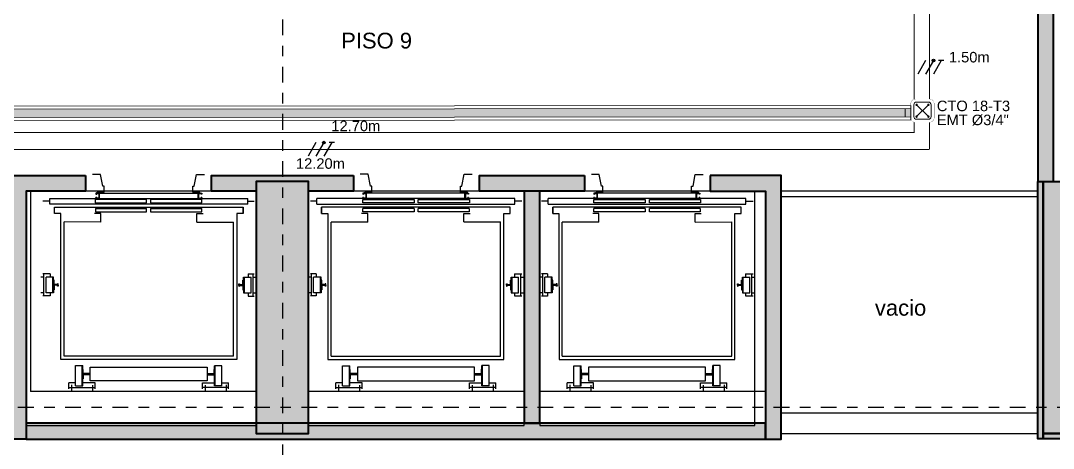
# Model space of a CAD drawing. Header units: millimetres. Extents: x -1568 to 501, y 36 to 962.
# Drawn here: x 256.48 to 266.32, y 50.82 to 54.89 of the extents above; entities that cross this region are included whole.
import ezdxf
from ezdxf.lldxf.tags import DXFTag

# ---------------------------------------------------------------- set-up
doc = ezdxf.new("R2010")
doc.units = ezdxf.units.MM
doc.linetypes.add('CENTER', pattern=[0.7, 0.3, -0.2, 0, -0.2])
doc.linetypes.add('LÍNEAS_OCULTASX2', pattern=[0.75, 0.5, -0.25])
for name, color, linetype in [('-ALAMBRADO', 7, 'Continuous'), ('AMOBLAMIENTO', 252, 'Continuous'), ('AREA LOCALES', 161, 'Continuous'), ('ASCENSOR', 251, 'Continuous'), ('CAJA DE PASO', 86, 'Continuous'), ('EJE-ESTRUCTURA', 254, 'CENTER'), ('GG_PISO 9', 8, 'Continuous'), ('MARCO', 4, 'Continuous'), ('TEXTOS MEDIDAS', 7, 'Continuous')]:
    doc.layers.add(name, color=color, linetype=linetype)
for name, color, linetype, lineweight in [('-CN-GYD-INTERRUPTORES DE PARED', 3, 'Continuous', 20), ('-CN-GYD-LUMINARIA CINTA LED', 4, 'Continuous', 18), ('-CN-GYD-TUBERÍA TOMACORRIENTE', 5, 'Continuous', 5), ('-CN-GYD-TUBERÍA TOMACORRIENTE PVC', 86, 'Continuous', 18), ('_TEXTO', 7, 'Continuous', 9), ('TEXTOS', 7, 'Continuous', 20)]:
    doc.layers.add(name, color=color, linetype=linetype, lineweight=lineweight)
doc.layers.add('A-HATCH CONCRETO', color=7, linetype='Continuous', true_color=0xb8b8b8)
doc.layers.add('HACHTCOLUMNA', color=7, linetype='Continuous', true_color=0x404040)
for name, color, linetype, lineweight, true_color in [('Estructura', 7, 'Continuous', 40, 0x383838), ('Muro', 7, 'Continuous', 40, 0x2b2b2b), ('Vidrio', 7, 'Continuous', 30, 0x999999)]:
    doc.layers.add(name, color=color, linetype=linetype, lineweight=lineweight, true_color=true_color)
doc.styles.get("Standard").update_dxf_attribs({"font": 'arial.ttf'})
tags = doc.linetypes.add('EMT_LINE', pattern='A,0.5,-0.2,["EMT",Standard,S=0.1,R=0,X=-0.1,Y=-0.05],-0.25', length=0.95).pattern_tags.tags
tags[6] = DXFTag(74, 10)

# ---------------------------------------------------------------- blocks, each defined once
blk = doc.blocks.new('2x')
at = {"layer": '-ALAMBRADO'}
h = blk.add_hatch(color=256, dxfattribs=at)
edge = h.paths.add_edge_path()
edge.add_arc((0.075, 0.13), 0.025, 0, 360)
for p, q in [((-0.075, 0.13), (-0.225, -0.13)), ((0.075, 0.13), (-0.075, -0.13)), ((0.225, 0.13), (0.075, -0.13))]:
    blk.add_line(p, q, dxfattribs=at)
blk.add_lwpolyline([(0.275, 0.13), (0.175, 0.13)], dxfattribs=at)
blk.add_circle((0.075, 0.13), 0.025, dxfattribs=at)
blk = doc.blocks.new('*U63')
at = {"layer": '-ALAMBRADO'}
blk.add_blockref('2x', (0, 0), dxfattribs=at)
blk = doc.blocks.new('Estructura cubierta')
at = {"layer": 'HACHTCOLUMNA'}
h = blk.add_hatch(color=256, dxfattribs=at)
h.paths.add_polyline_path([(1971.2504, -5904.9241), (1971.2504, -5903.4241), (1970.7504, -5903.4241), (1970.7504, -5904.9241)])
h.paths.add_polyline_path([(1977.3528, -5903.4238), (1978.8528, -5903.4238), (1978.8528, -5903.9238), (1977.3528, -5903.9238)])
h.paths.add_polyline_path([(1962.7504, -5904.9241), (1962.7504, -5903.4241), (1962.2504, -5903.4241), (1962.2504, -5904.9241)])
h.paths.add_polyline_path([(1978.248, -5911.9488), (1978.248, -5909.5488), (1978.748, -5909.5488), (1978.748, -5911.9488)])
h.paths.add_polyline_path([(1970.7504, -5909.5488), (1970.7504, -5911.9488), (1971.2504, -5911.9488), (1971.2504, -5909.5488)])
h.paths.add_polyline_path([(1962.2504, -5909.5488), (1962.2504, -5911.9488), (1962.7504, -5911.9488), (1962.7504, -5909.5488)])
h.paths.add_polyline_path([(1978.748, -5859.124), (1978.248, -5859.124), (1978.248, -5857.624), (1978.748, -5857.624)])
h.paths.add_polyline_path([(1971.2504, -5859.124), (1970.7504, -5859.124), (1970.7504, -5857.624), (1971.2504, -5857.624)])
at = {"layer": 'EJE-ESTRUCTURA', "ltscale": 0.5}
for p, q in [((1971.0004, -5855.3542), (1971.0004, -5914.9141)), ((1952.7308, -5911.6988), (1984.5332, -5911.6988))]:
    blk.add_line(p, q, dxfattribs=at)
at = {"layer": 'Estructura'}
for points in [[(1970.7504, -5909.5488), (1970.7504, -5911.9488), (1971.2504, -5911.9488), (1971.2504, -5909.5488)], [(1978.248, -5911.9488), (1978.248, -5909.5488), (1978.748, -5909.5488), (1978.748, -5911.9488)]]:
    blk.add_lwpolyline(points, close=True, dxfattribs=at)
blk = doc.blocks.new('MARCOE-102')
for p, q in [((0, 0), (0, -2.5)), ((0, 0), (1.75, 0)), ((1.75, 0), (1.75, -0.45)), ((0, -2.5), (1.75, -2.5)), ((0.175, -0.175), (1.575, -0.175)), ((0.175, -0.175), (0.175, -2.325)), ((0.175, -2.325), (1.575, -2.325)), ((1.375, -0.45), (1.375, -0.275)), ((1.375, -0.275), (1.575, -0.275)), ((1.75, -0.45), (1.375, -0.45)), ((1.375, -2.05), (1.375, -2.225)), ((1.75, -2.05), (1.375, -2.05)), ((1.375, -2.225), (1.575, -2.225)), ((1.575, -0.275), (1.575, -0.175)), ((1.575, -2.325), (1.575, -2.225)), ((1.75, -2.5), (1.75, -2.05))]:
    blk.add_line(p, q)
at = {"layer": 'MARCO'}
blk.add_lwpolyline([(0, 0), (0, -2.5), (1.75, -2.5), (1.75, -2.05), (1.375, -2.05), (1.375, -2.225), (1.575, -2.225), (1.575, -2.325), (0.175, -2.325), (0.175, -0.175), (1.575, -0.175), (1.575, -0.275), (1.375, -0.275), (1.375, -0.45), (1.75, -0.45), (1.75, 0), (0, 0)], dxfattribs=at)
blk = doc.blocks.new('ASCENSOR')
at = {"layer": 'ASCENSOR'}
for p, q in [((-1.6049, 0.8694), (-1.6049, 0.932)), ((-0.91, 0.8756), (-0.91, 0.932)), ((-0.7, 0.9211), (-0.91, 0.9211)), ((-0.88, 0.9221), (-0.88, 0.9495)), ((-0.73, 0.9018), (-0.88, 0.9018)), ((-0.88, 0.8302), (-0.88, 0.9018)), ((-0.73, 0.9221), (-0.73, 0.9495)), ((-0.73, 0.8362), (-0.73, 0.9018)), ((-0.7, 0.8756), (-0.7, 0.932)), ((-1.6299, -1.0146), (-1.6299, 0.8694)), ((-1.5749, 0.8694), (-1.6299, 0.8694)), ((-1.5749, 0.8694), (-1.5749, -1.0146)), ((-1.4849, 0.8258), (-1.5449, 0.8258)), ((-1.5449, 0.8258), (-1.4849, 0.8258)), ((-1.5449, -0.9711), (-1.5449, 0.8258)), ((-1.4849, 0.8258), (-1.4849, 0.7658)), ((-0.91, 0.8756), (-0.88, 0.8756)), ((-0.73, 0.8362), (-0.88, 0.8362)), ((-0.88, 0.8362), (-0.73, 0.8362)), ((-0.85, 0.8302), (-0.88, 0.8302)), ((-0.85, 0.8302), (-0.88, 0.8302)), ((-0.85, 0.8302), (-0.805, 0.8302)), ((-0.85, 0.8302), (-0.805, 0.8302)), ((-0.85, 0.8302), (-0.805, 0.8302)), ((-0.85, 0.8302), (-0.805, 0.8302)), ((-0.85, 0.8232), (-0.85, 0.8302)), ((-0.85, 0.8232), (-0.85, 0.8302)), ((-0.8085, 0.8232), (-0.85, 0.8232)), ((-0.8085, 0.8232), (-0.85, 0.8232)), ((-0.8155, 0.7848), (-0.8155, 0.7918)), ((-0.8155, 0.7918), (-0.8015, 0.7918)), ((-0.8085, 0.7848), (-0.8085, 0.8232)), ((-0.76, 0.8302), (-0.805, 0.8302)), ((-0.76, 0.8302), (-0.805, 0.8302)), ((-0.76, 0.8302), (-0.805, 0.8302)), ((-0.76, 0.8302), (-0.805, 0.8302)), ((-0.8015, 0.8232), (-0.76, 0.8232)), ((-0.8015, 0.8232), (-0.76, 0.8232)), ((-0.8015, 0.7848), (-0.8015, 0.8232)), ((-0.7945, 0.7918), (-0.8015, 0.7918)), ((-0.7945, 0.7848), (-0.7945, 0.7918)), ((-0.76, 0.8232), (-0.76, 0.8302)), ((-0.76, 0.8232), (-0.76, 0.8302)), ((-0.76, 0.8302), (-0.73, 0.8302)), ((-0.76, 0.8302), (-0.73, 0.8302)), ((-0.73, 0.8756), (-0.7, 0.8756)), ((-0.73, 0.8302), (-0.73, 0.8362)), ((-1.4849, 0.7658), (-0.0961, 0.7658)), ((-1.4049, 0.3848), (-1.4049, 0.7348)), ((-0.1261, 0.7348), (-1.4049, 0.7348)), ((-0.8085, 0.7848), (-0.8155, 0.7848)), ((-0.8015, 0.7848), (-0.8085, 0.7848)), ((-0.8015, 0.7848), (-0.7945, 0.7848)), ((-0.1261, 0.7348), (-0.1261, -0.88)), ((-0.0961, 0.7658), (-0.0961, -0.911)), ((-0.0361, 0.6249), (-0.0361, 0.5548)), ((0.1553, 0.6249), (-0.0361, 0.6249)), ((0.1838, 0.6883), (0.1279, 0.6883)), ((0.1279, 0.6249), (0.1279, 0.6883)), ((0.1467, 0.6636), (0.2096, 0.6636)), ((0.1553, 0.6249), (0.1553, 0.5548)), ((0.1731, 0.6886), (0.1731, 0.4383)), ((0.1553, 0.5608), (-0.0361, 0.5608)), ((0.1553, 0.5548), (-0.0361, 0.5548)), ((-0.0011, 0.5518), (-0.0011, 0.5548)), ((-0.0011, 0.5548), (0.0409, 0.5548)), ((0.0379, 0.5518), (-0.0011, 0.5518)), ((0.0379, 0.4908), (0.0379, 0.5518)), ((0.0409, 0.5548), (0.0409, 0.4908)), ((0.0889, 0.5548), (0.0409, 0.5548)), ((0.0469, 0.5548), (0.0469, 0.4908)), ((0.0499, 0.4908), (0.0499, 0.5518)), ((0.0499, 0.5518), (0.0889, 0.5518)), ((0.0889, 0.5518), (0.0889, 0.5548)), ((0.0889, 0.5518), (0.0889, 0.5548)), ((0.1279, 0.4383), (0.1279, 0.5548)), ((-1.6799, 0.4335), (-1.6709, 0.4335)), ((-1.6799, 0.4335), (-1.6709, 0.4335)), ((-1.6799, 0.3985), (-1.6799, 0.4335)), ((-1.6799, 0.3985), (-1.6799, 0.4335)), ((-1.6299, 0.3985), (-1.6799, 0.3985)), ((-1.6299, 0.3985), (-1.6799, 0.3985)), ((-1.6764, 0.43), (-1.6744, 0.43)), ((-1.6744, 0.43), (-1.6764, 0.43)), ((-1.6764, 0.402), (-1.6764, 0.43)), ((-1.6764, 0.43), (-1.6764, 0.402)), ((-1.6334, 0.402), (-1.6764, 0.402)), ((-1.6764, 0.402), (-1.6334, 0.402)), ((-1.6744, 0.426), (-1.6744, 0.43)), ((-1.6744, 0.426), (-1.6744, 0.43)), ((-1.6709, 0.426), (-1.6744, 0.426)), ((-1.6709, 0.426), (-1.6744, 0.426)), ((-1.6709, 0.4335), (-1.6709, 0.426)), ((-1.6709, 0.4335), (-1.6709, 0.426)), ((-1.6389, 0.4335), (-1.6389, 0.426)), ((-1.6299, 0.4335), (-1.6389, 0.4335)), ((-1.6389, 0.4335), (-1.6299, 0.4335)), ((-1.6389, 0.426), (-1.6389, 0.4335)), ((-1.6389, 0.426), (-1.6354, 0.426)), ((-1.6354, 0.426), (-1.6389, 0.426)), ((-1.6354, 0.43), (-1.6334, 0.43)), ((-1.6354, 0.426), (-1.6354, 0.43)), ((-1.6354, 0.43), (-1.6354, 0.426)), ((-1.6334, 0.43), (-1.6354, 0.43)), ((-1.6334, 0.402), (-1.6334, 0.43)), ((-1.6334, 0.402), (-1.6334, 0.43)), ((-1.6299, 0.3985), (-1.6299, 0.4335)), ((-1.6299, 0.4335), (-1.6299, 0.3985)), ((-1.5873, 0.4329), (-1.6183, 0.4329)), ((-1.6183, 0.4329), (-1.6183, -0.056)), ((-1.5873, -0.056), (-1.5873, 0.4329)), ((-1.503, 0.4339), (-1.534, 0.4339)), ((-1.534, -0.056), (-1.534, 0.4339)), ((-1.503, -0.056), (-1.503, 0.4339)), ((-1.4849, 0.3848), (-1.4849, 0.4448)), ((-0.0211, 0.4848), (0.1089, 0.4848)), ((-0.0211, -0.63), (-0.0211, 0.4848)), ((0.1089, 0.4848), (0.1089, -0.63)), ((0.1838, 0.4383), (0.1279, 0.4383)), ((0.1489, 0.4633), (0.2088, 0.4633)), ((-1.4049, 0.3848), (-1.4849, 0.3848)), ((-1.6183, -0.056), (-1.5873, -0.056)), ((-1.587, -0.0951), (-1.618, -0.0951)), ((-1.618, -0.0951), (-1.618, -0.5833)), ((-1.587, -0.5833), (-1.587, -0.0951)), ((-1.534, -0.056), (-1.503, -0.056)), ((-1.503, -0.0951), (-1.534, -0.0951)), ((-1.534, -0.5801), (-1.534, -0.0951)), ((-1.503, -0.5801), (-1.503, -0.0951)), ((-1.747, -0.5116), (-1.859, -0.5328)), ((-1.859, -0.5328), (-1.859, -0.6087)), ((-1.6899, -0.4978), (-1.747, -0.4978)), ((-1.747, -0.4978), (-1.747, -0.5116)), ((-1.6899, -0.5637), (-1.6899, -0.4978)), ((-1.6799, -0.5637), (-1.6899, -0.5637)), ((-1.618, -0.5833), (-1.587, -0.5833)), ((-1.534, -0.5801), (-1.503, -0.5801)), ((-1.4049, -0.5301), (-1.4849, -0.5301)), ((-1.4849, -0.5301), (-1.4849, -0.5901)), ((-1.4049, -0.5301), (-1.4049, -0.8801)), ((0.1838, -0.5835), (0.1279, -0.5835)), ((0.1279, -0.5835), (0.1279, -0.7)), ((0.1731, -0.8338), (0.1731, -0.5835)), ((0.1089, -0.63), (-0.0211, -0.63)), ((0.0379, -0.636), (0.0379, -0.697)), ((0.0409, -0.7), (0.0409, -0.636)), ((0.0469, -0.7), (0.0469, -0.636)), ((0.0499, -0.636), (0.0499, -0.697)), ((0.149, -0.6085), (0.2089, -0.6085)), ((0.1553, -0.7), (-0.0361, -0.7)), ((-0.0361, -0.7701), (-0.0361, -0.7)), ((0.1553, -0.7061), (-0.0361, -0.7061)), ((0.1553, -0.7701), (-0.0361, -0.7701)), ((-0.0011, -0.697), (-0.0011, -0.7)), ((0.0379, -0.697), (-0.0011, -0.697)), ((-0.0011, -0.7), (0.0409, -0.7)), ((0.0889, -0.7), (0.0469, -0.7)), ((0.0499, -0.697), (0.0889, -0.697)), ((0.0889, -0.697), (0.0889, -0.7)), ((0.1279, -0.7701), (0.1279, -0.8335)), ((0.1553, -0.7701), (0.1553, -0.7)), ((-0.1261, -0.88), (-1.4049, -0.8801)), ((0.1838, -0.8335), (0.1279, -0.8335)), ((0.1467, -0.8088), (0.2096, -0.8088)), ((-1.4849, -0.9711), (-1.5449, -0.9711)), ((-0.0961, -0.911), (-1.4849, -0.9111)), ((-1.4849, -0.9111), (-1.4849, -0.9711)), ((-0.85, -0.9812), (-0.88, -0.9812)), ((-0.85, -0.9812), (-0.88, -0.9812)), ((-0.88, -0.9812), (-0.88, -1.0519)), ((-0.8085, -0.9742), (-0.85, -0.9742)), ((-0.8085, -0.9742), (-0.85, -0.9742)), ((-0.85, -0.9742), (-0.85, -0.9812)), ((-0.85, -0.9742), (-0.85, -0.9812)), ((-0.85, -0.9812), (-0.805, -0.9812)), ((-0.85, -0.9812), (-0.805, -0.9812)), ((-0.85, -0.9812), (-0.805, -0.9812)), ((-0.85, -0.9812), (-0.805, -0.9812)), ((-0.8085, -0.9357), (-0.8155, -0.9357)), ((-0.8155, -0.9357), (-0.8155, -0.9427)), ((-0.8155, -0.9427), (-0.8015, -0.9427)), ((-0.8085, -0.9357), (-0.8085, -0.9742)), ((-0.8015, -0.9357), (-0.8085, -0.9357)), ((-0.76, -0.9812), (-0.805, -0.9812)), ((-0.76, -0.9812), (-0.805, -0.9812)), ((-0.76, -0.9812), (-0.805, -0.9812)), ((-0.76, -0.9812), (-0.805, -0.9812)), ((-0.8015, -0.9357), (-0.8015, -0.9742)), ((-0.8015, -0.9357), (-0.7945, -0.9357)), ((-0.7945, -0.9427), (-0.8015, -0.9427)), ((-0.8015, -0.9742), (-0.76, -0.9742)), ((-0.8015, -0.9742), (-0.76, -0.9742)), ((-0.7945, -0.9357), (-0.7945, -0.9427)), ((-0.76, -0.9742), (-0.76, -0.9812)), ((-0.76, -0.9742), (-0.76, -0.9812)), ((-0.76, -0.9812), (-0.73, -0.9812)), ((-0.76, -0.9812), (-0.73, -0.9812)), ((-0.73, -0.9812), (-0.73, -0.9872)), ((-1.5749, -1.0146), (-1.6299, -1.0146)), ((-1.6049, -1.0146), (-1.6049, -1.0829)), ((-0.91, -1.0111), (-0.88, -1.0111)), ((-0.91, -1.0111), (-0.91, -1.0829)), ((-0.7, -1.072), (-0.91, -1.072)), ((-0.73, -0.9872), (-0.88, -0.9872)), ((-0.88, -0.9872), (-0.73, -0.9872)), ((-0.73, -1.0519), (-0.88, -1.0519)), ((-0.88, -1.0731), (-0.88, -1.1005)), ((-0.73, -0.9872), (-0.73, -1.0519)), ((-0.73, -1.0111), (-0.7, -1.0111)), ((-0.73, -1.0731), (-0.73, -1.1005)), ((-0.7, -1.0111), (-0.7, -1.0829))]:
    blk.add_line(p, q, dxfattribs=at)
blk.add_lwpolyline([(-1.6799, -0.5637), (-1.6799, 0.4126), (-1.6899, 0.4126), (-1.6899, 0.3467), (-1.747, 0.3467), (-1.747, 0.3605), (-1.8591, 0.3816), (-1.8591, 0.4576)], dxfattribs=at)
for centre, radius, start, end in [((0.0439, 0.4908), 0.006, 180, 270), ((0.0439, 0.4908), 0.003, 180, 270), ((0.0439, 0.4908), 0.006, 270, 0), ((0.0439, 0.4908), 0.003, 270, 0), ((0.0439, -0.636), 0.006, 90, 180), ((0.0439, -0.636), 0.003, 90, 180), ((0.0439, -0.636), 0.006, 0, 90), ((0.0439, -0.636), 0.003, 0, 90)]:
    blk.add_arc(centre, radius, start, end, dxfattribs=at)
for points in [[(-0.7945, 0.7918), (-0.7945, 0.7848), (-0.8155, 0.7848), (-0.8155, 0.7918)], [(-0.8155, 0.7848), (-0.8155, 0.7918), (-0.7945, 0.7848), (-0.8155, 0.7848)], [(-0.7945, 0.7848), (-0.8155, 0.7848), (-0.7945, 0.7918), (-0.8155, 0.7918)], [(-0.7945, -0.9427), (-0.7945, -0.9357), (-0.8155, -0.9357), (-0.8155, -0.9427)], [(-0.8155, -0.9357), (-0.8155, -0.9427), (-0.7945, -0.9357), (-0.8155, -0.9357)], [(-0.7945, -0.9357), (-0.8155, -0.9357), (-0.7945, -0.9427), (-0.8155, -0.9427)]]:
    blk.add_solid(points, dxfattribs=at)
at = {"layer": 'ASCENSOR', "xscale": 0.01999999999998181, "yscale": 0.01999999999998181, "zscale": 0.01999999999998181, "rotation": 270}
blk.add_blockref('MARCOE-102', (-1.6299, -0.5409), dxfattribs=at)
blk = doc.blocks.new('A$C2b4e84c0')
at = {"layer": 'A-HATCH CONCRETO', "ltscale": 0.01}
h = blk.add_hatch(color=256, dxfattribs=at)
h.dxf.hatch_style = 1
h.paths.add_polyline_path([(23.152, -30.0455), (23.002, -30.0455), (23.0018, -28.5839), (23.1519, -28.5839)])
h.paths.add_polyline_path([(23.002, -29.0326), (23.002, -28.8826), (22.3683, -28.8826), (22.3683, -29.0326)])
h.paths.add_polyline_path([(20.9143, -29.0329), (20.9143, -28.8829), (21.5683, -28.8826), (21.5683, -29.0326)])
h.paths.add_polyline_path([(19.5505, -29.0327), (19.5505, -28.8827), (20.1143, -28.8823), (20.1143, -29.0324)])
h.paths.add_polyline_path([(18.4005, -30.0455), (18.2505, -30.0455), (18.2505, -29.0326), (18.4005, -29.0326)])
h.paths.add_polyline_path([(18.2505, -30.0455), (23.152, -30.0455), (23.152, -30.1955), (18.2505, -30.1955)])
h.paths.add_polyline_path([(19.8537, -30.0453), (19.7037, -30.0453), (19.7036, -29.0325), (19.8536, -29.0325)])
h.paths.add_polyline_path([(21.5029, -30.0454), (21.3528, -30.0454), (21.3528, -29.0326), (21.5028, -29.0326)])
h.paths.add_polyline_path([(23.1333, -27.6815), (23.1333, -27.6815), (22.9833, -27.6815), (22.9833, -27.6815)], flags=17)
h.paths.add_polyline_path([(24.8529, -27.5315), (21.2014, -27.5315), (21.2014, -27.6815), (24.8529, -27.6815)])
h.paths.add_polyline_path([(21.2014, -27.5315), (21.2016, -23.8078), (21.3516, -23.8078), (21.3514, -27.5315)])
h.paths.add_polyline_path([(18.2526, -26.5824), (20.3005, -26.5825), (20.3005, -26.7325), (19.3505, -26.7325), (19.3505, -27.5325), (19.2005, -27.5315), (19.2005, -26.7325), (18.2526, -26.7325)])
h.paths.add_polyline_path([(26.0731, -24.6816), (21.3516, -24.6815), (21.3516, -24.8315), (26.0731, -24.8316)])
h.paths.add_polyline_path([(22.6612, -24.6816), (22.6615, -23.6505), (22.8115, -23.6505), (22.8112, -24.6816)])
h.paths.add_polyline_path([(19.1, -23.8076), (19.1, -23.6576), (21.3517, -23.6578), (21.3517, -23.8078)])
h.paths.add_polyline_path([(25.9231, -24.6816), (25.9235, -18.1573), (26.0735, -18.1573), (26.0731, -24.6816)])
h.paths.add_polyline_path([(27.2764, -24.6816), (29.8512, -24.6816), (29.8512, -24.8316), (27.2764, -24.8316)])
h.paths.add_polyline_path([(27.3565, -24.8316), (27.3566, -27.6314), (27.5067, -27.6314), (27.5065, -24.8316)])
h.paths.add_polyline_path([(28.409, -27.4814), (29.4522, -27.4814), (29.4522, -27.6314), (28.409, -27.6314)])
h.paths.add_polyline_path([(27.5066, -28.7905), (29.4522, -28.7904), (29.4522, -28.9405), (27.5066, -28.9405)])
h.paths.add_polyline_path([(27.3565, -29.9412), (27.3568, -28.7905), (27.5069, -28.7905), (27.5066, -29.9412)])
h.paths.add_polyline_path([(29.4522, -30.0455), (29.4522, -30.9412), (29.3022, -30.9412), (29.3022, -30.0455)])
h.paths.add_polyline_path([(29.4522, -30.0455), (29.8992, -30.0455), (29.8992, -30.1956), (29.4522, -30.1956)])
h.paths.add_polyline_path([(30.0493, -30.0455), (30.0493, -31.2455), (29.8993, -31.2455), (29.8992, -30.0455)])
h.paths.add_polyline_path([(27.5067, -30.9412), (29.8992, -30.9412), (29.8992, -31.0913), (27.5067, -31.0913)])
h.paths.add_polyline_path([(27.3565, -30.9412), (27.3568, -32.1376), (27.5069, -32.1376), (27.5066, -30.9412)])
h.paths.add_polyline_path([(26.7476, -32.1377), (27.5066, -32.1376), (27.5066, -32.2876), (26.7476, -32.2878)])
h.paths.add_polyline_path([(25.6967, -30.0455), (25.6981, -33.6571), (25.8481, -33.6571), (25.8467, -30.0455)])
h.paths.add_polyline_path([(25.8476, -32.1377), (25.8475, -32.1377), (25.8475, -32.2877), (25.8476, -32.2878)], flags=17)
h.paths.add_polyline_path([(28.0976, -32.1377), (29.8992, -32.1376), (29.8992, -32.2876), (28.0976, -32.2877)])
h.paths.add_polyline_path([(29.4834, -34.4535), (29.4834, -35.9572), (29.3333, -35.9572), (29.3333, -34.4535)])
h.paths.add_polyline_path([(29.4834, -34.4535), (29.8992, -34.4534), (29.8992, -34.6035), (29.4834, -34.6035)])
h.paths.add_polyline_path([(30.0493, -34.4535), (30.0493, -35.9571), (29.8993, -35.9571), (29.8992, -34.4535)])
h.paths.add_polyline_path([(26.2481, -35.9571), (30.0493, -35.9571), (30.0493, -36.1072), (26.2481, -36.1072)])
h.paths.add_polyline_path([(25.7482, -36.1072), (25.7481, -36.0571), (26.2481, -36.0571), (26.2481, -36.1072)])
h.paths.add_polyline_path([(25.7482, -36.1072), (25.6981, -36.1072), (25.6981, -33.6571), (25.7482, -33.6571)])
h = blk.add_hatch(color=256, dxfattribs=at)
h.dxf.hatch_style = 1
h.paths.add_polyline_path([(16.6259, -33.5971), (16.6259, -33.7471), (16.0594, -33.7471), (16.0594, -36.1117), (15.9094, -36.1117), (15.9094, -33.5971)])
h.paths.add_polyline_path([(19.1783, -33.5971), (19.1783, -33.7471), (18.7505, -33.7471), (18.7505, -33.6571), (18.2505, -33.6571), (18.2505, -33.7471), (17.8259, -33.7471), (17.8259, -33.5971)])
h.paths.add_polyline_path([(21.3774, -33.5971), (21.3774, -33.7471), (20.3783, -33.7471), (20.3783, -33.5971)])
h.paths.add_polyline_path([(22.5774, -33.5971), (22.5774, -33.7471), (23.102, -33.7471), (23.102, -36.1117), (23.252, -36.1117), (23.252, -33.5971)])
h.paths.add_polyline_path([(20.8028, -35.959), (20.9529, -35.959), (20.9529, -33.7471), (20.8029, -33.7471), (20.8029, -33.7451), (20.8028, -35.959), (20.8028, -35.959)])
h.paths.add_polyline_path([(16.0594, -36.1117), (23.102, -36.1117), (23.102, -35.959), (16.0594, -35.959)])
at = {"transparency": 33554687}
blk.add_line((26.2481, -33.6566), (25.7482, -33.6566), dxfattribs=at)
at = {"layer": 'AMOBLAMIENTO'}
blk.add_lwpolyline([(25.6981, -36.0571), (25.6981, -35.8642), (23.252, -35.8642), (23.252, -36.0571)], close=True, dxfattribs=at)
at = {"layer": 'AREA LOCALES'}
blk.add_lwpolyline([(18.2505, -35.9794), (18.2505, -33.7471), (16.0594, -33.7471), (16.0594, -35.9794)], close=True, dxfattribs=at)
for points, elevation in [([(20.8028, -35.9794), (20.8028, -33.7471), (18.7505, -33.7471), (18.7505, -35.9794)], -1316.4336), ([(23.002, -35.9794), (23.002, -33.7471), (20.9529, -33.7471), (20.9529, -35.9794)], 1207.5455)]:
    blk.add_lwpolyline(points, close=True, dxfattribs=dict(at, elevation=elevation))
at = {"layer": 'ASCENSOR'}
for p, q in [((16.1005, -33.7471), (16.1005, -35.6571)), ((18.2505, -35.6571), (16.1005, -35.6571)), ((20.8028, -35.6572), (18.7505, -35.6571)), ((23.102, -35.6571), (20.9529, -35.6571))]:
    blk.add_line(p, q, dxfattribs=at)
at = {"layer": 'Muro'}
for points in [[(25.6967, -30.0455), (25.6981, -33.6571), (25.8481, -33.6571), (25.8467, -30.0455)], [(16.6259, -33.5971), (16.6259, -33.7471), (16.0594, -33.7471), (16.0594, -36.1117), (15.9094, -36.1117), (15.9094, -33.5971)], [(19.1783, -33.5971), (19.1783, -33.7471), (18.7505, -33.7471), (18.7505, -33.6571), (18.2505, -33.6571), (18.2505, -33.7471), (17.8259, -33.7471), (17.8259, -33.5971)], [(21.3774, -33.5971), (21.3774, -33.7471), (20.3783, -33.7471), (20.3783, -33.5971)], [(22.5774, -33.5971), (22.5774, -33.7471), (23.102, -33.7471), (23.102, -36.1117), (23.252, -36.1117), (23.252, -33.5971)], [(25.7482, -36.1072), (25.6981, -36.1072), (25.6981, -33.6571), (25.7482, -33.6571)], [(16.0594, -36.1117), (23.102, -36.1117), (23.102, -35.959), (16.0594, -35.959)], [(25.7482, -36.1072), (25.7481, -36.0571), (26.2481, -36.0571), (26.2481, -36.1072)]]:
    blk.add_lwpolyline(points, close=True, dxfattribs=at)
blk.add_lwpolyline([(20.8028, -35.959), (20.9529, -35.959), (20.9529, -33.7471), (20.8029, -33.7471), (20.8029, -33.7451), (20.8028, -35.959), (20.8028, -35.959)], dxfattribs=at)
at = {"layer": 'Vidrio'}
blk.add_lwpolyline([(25.6981, -33.7971), (25.6981, -33.7471), (23.252, -33.7471), (23.252, -33.7971)], close=True, dxfattribs=at)
at = {"layer": 'ASCENSOR', "rotation": 269.9943251266501}
blk.add_blockref('ASCENSOR', (17.3, -35.4465), dxfattribs=at)
at = {"layer": 'ASCENSOR', "xscale": -1, "rotation": 90.0056748733478}
for p in [(19.6992, -35.4464), (21.9016, -35.4465)]:
    blk.add_blockref('ASCENSOR', p, dxfattribs=at)
at = {"layer": 'Muro'}
blk.add_blockref('Estructura cubierta', (-1952.4999, 5875.892), dxfattribs=at)
at = {"layer": 'TEXTOS', "color": 252}
for s, p in [('PISO 9', (19.0602, -32.3878)), ('vacio', (24.1455, -34.9336))]:
    blk.add_text(s, height=0.15, rotation=359.93314, dxfattribs=at).set_placement(p)
blk = doc.blocks.new('A$Cfe640b9a')
at = {"layer": '-CN-GYD-INTERRUPTORES DE PARED'}
h = blk.add_hatch(dxfattribs=at)
h.set_pattern_fill('SWAMP', color=252, scale=0.5, angle=90)
h.set_pattern_definition([(270, (-2.052306, -0.42678), (0.0663011, -0.0153116), [0.0038279, -0.02679527]), (5e-10, (-2.052306, -0.428697), (0.06630109, 0.01531158), [0.00478487, -0.1278173]), (5e-10, (-2.052306, -0.429175), (0.06630109, 0.01531158), [0.0038279, -0.1287743]), (5e-10, (-2.052306, -0.428218), (0.06630109, 0.01531158), [0.0038279, -0.1287743]), (346.9961, (-2.052306, -0.429654), (0.0663011, 0.01531158), [0.00272185, -0.0653243]), (13.0039, (-2.052306, -0.42774), (3e-11, 0.03062316), [0.00272185, -0.0653243])])
h.paths.add_polyline_path([(0.391, -0.5006), (0.391, -0.4212), (-6.0268, -0.4212), (-6.0268, -0.5006)])
h.paths.add_polyline_path([(0.391, -0.4303), (0.391, -0.4823), (0.391, -0.4417)], flags=17)
at = {"layer": '-CN-GYD-INTERRUPTORES DE PARED', "color": 4}
for p, q in [((-6.0583, -0.3925), (0.391, -0.3925)), ((0.391, -0.3925), (0.391, -0.5293)), ((-6.0268, -0.4212), (0.391, -0.4212)), ((0.357, -0.4212), (0.357, -0.5006)), ((0.391, -0.5293), (-6.0583, -0.5293)), ((0.391, -0.5006), (-6.0268, -0.5006))]:
    blk.add_line(p, q, dxfattribs=at)
blk = doc.blocks.new('Caja de paso')
at = {"layer": '-CN-GYD-TUBERÍA TOMACORRIENTE PVC', "const_width": 0.00173}
blk.add_lwpolyline([(-0.1111, 0.0667), (-0.1111, -0.0667, 0.414214), (-0.0667, -0.1111), (0.0667, -0.1111, 0.414214), (0.1111, -0.0667), (0.1111, 0.0667, 0.414214), (0.0667, 0.1111), (-0.0667, 0.1111, 0.414214)], format="xyb", close=True, dxfattribs=at)
at = {"layer": '-CN-GYD-TUBERÍA TOMACORRIENTE PVC'}
blk.add_lwpolyline([(-0.0566, -0.0819), (0.0566, -0.0819, 0.414214), (0.0819, -0.0566), (0.0819, 0.0566, 0.414214), (0.0566, 0.0819), (-0.0566, 0.0819, 0.414214), (-0.0819, 0.0566), (-0.0819, -0.0566, 0.414214)], format="xyb", close=True, dxfattribs=at)
at = {"layer": '-CN-GYD-TUBERÍA TOMACORRIENTE PVC', "linetype": 'LÍNEAS_OCULTASX2'}
for points in [[(-0.0566, 0.0566), (0.0566, -0.0566)], [(0.0566, 0.0566), (-0.0566, -0.0566)]]:
    blk.add_lwpolyline(points, dxfattribs=at)
at = {"layer": '-CN-GYD-TUBERÍA TOMACORRIENTE PVC'}
for centre in [(-0.0566, 0.0566), (0.0566, 0.0566), (-0.0566, -0.0566), (0.0566, -0.0566)]:
    blk.add_circle(centre, 0.00665, dxfattribs=at)

msp = doc.modelspace()

# ---------------------------------------------------------------- linework, layer by layer
at = {"layer": '-CN-GYD-TUBERÍA TOMACORRIENTE', "linetype": 'EMT_LINE', "const_width": 0.01}
for points in [[(264.9958, 56.6111), (264.9958, 54.146)], [(265.1419, 55.0368), (265.1419, 54.1479)], [(264.9958, 53.9276), (264.9958, 53.8285), (251.5314, 53.8285)], [(265.1419, 53.9257), (265.1419, 53.6678)], [(260.0116, 53.6678), (260.5915, 53.6678)], [(260.5915, 53.6678), (262.177, 53.6678)], [(262.177, 53.6678), (262.758, 53.6678)], [(262.758, 53.6678), (265.1419, 53.6678)]]:
    msp.add_lwpolyline(points, dxfattribs=at)
at = {"layer": '-CN-GYD-TUBERÍA TOMACORRIENTE', "linetype": 'EMT_LINE'}
msp.add_lwpolyline([(254.134, 53.6678, 0.01, 0.01, 0), (257.4447, 53.6678, 0.01, 0.01, 0), (257.8208, 53.6678, 0.01, 0.01, 0), (260.0116, 53.6678, 0, 0, 0)], format="xyseb", dxfattribs=at)
at = {"layer": 'GG_PISO 9'}
for points in [[(256.8338, 52.3663), (256.8408, 52.3663), (256.8408, 52.3873), (256.8338, 52.3873)], [(256.8408, 52.3873), (256.8338, 52.3873), (256.8408, 52.3663), (256.8408, 52.3873)], [(256.8408, 52.3663), (256.8408, 52.3873), (256.8338, 52.3663), (256.8338, 52.3873)], [(258.5683, 52.3661), (258.5613, 52.3661), (258.5613, 52.3871), (258.5683, 52.3871)], [(258.5613, 52.3871), (258.5683, 52.3871), (258.5613, 52.3661), (258.5613, 52.3871)], [(258.5613, 52.3661), (258.5613, 52.3871), (258.5683, 52.3661), (258.5683, 52.3871)], [(259.3838, 52.3662), (259.3908, 52.3662), (259.3908, 52.3872), (259.3838, 52.3872)], [(259.3908, 52.3872), (259.3838, 52.3872), (259.3908, 52.3662), (259.3908, 52.3872)], [(259.3908, 52.3662), (259.3908, 52.3872), (259.3838, 52.3662), (259.3838, 52.3872)], [(261.1183, 52.3663), (261.1113, 52.3663), (261.1113, 52.3873), (261.1183, 52.3873)], [(261.1113, 52.3873), (261.1183, 52.3873), (261.1113, 52.3663), (261.1113, 52.3873)], [(261.1113, 52.3663), (261.1113, 52.3873), (261.1183, 52.3663), (261.1183, 52.3873)], [(261.5862, 52.3661), (261.5932, 52.3661), (261.5932, 52.3871), (261.5862, 52.3871)], [(261.5932, 52.3871), (261.5862, 52.3871), (261.5932, 52.3661), (261.5932, 52.3871)], [(261.5932, 52.3661), (261.5932, 52.3871), (261.5862, 52.3661), (261.5862, 52.3871)], [(263.3208, 52.3663), (263.3138, 52.3663), (263.3138, 52.3873), (263.3208, 52.3873)], [(263.3138, 52.3873), (263.3208, 52.3873), (263.3138, 52.3663), (263.3138, 52.3873)], [(263.3138, 52.3663), (263.3138, 52.3873), (263.3208, 52.3663), (263.3208, 52.3873)]]:
    msp.add_solid(points, dxfattribs=at)

# ---------------------------------------------------------------- block references
at = {"layer": '-CN-GYD-LUMINARIA CINTA LED', "xscale": 1.65, "zscale": 1.111876020790506, "rotation": 0.044687386733193}
msp.add_blockref('A$Cfe640b9a', (264.3197, 54.4795), dxfattribs=at)
msp.add_blockref('A$C2b4e84c0', (240.4764, 87.0181))
at = {"layer": '_TEXTO', "linetype": 'Continuous', "ltscale": 10, "xscale": 0.5, "yscale": 0.5, "zscale": 0.5}
for p in [(265.1419, 54.4498), (259.3341, 53.6678)]:
    msp.add_blockref('*U63', p, dxfattribs=at)
at = {"layer": 'CAJA DE PASO', "linetype": 'Continuous', "ltscale": 10}
msp.add_blockref('Caja de paso', (265.0752, 54.0368), dxfattribs=at)

# ---------------------------------------------------------------- texts
at = {"layer": 'TEXTOS', "insert": (265.2118, 54.1326), "char_height": 0.1, "width": 0.693292, "attachment_point": 1}
msp.add_mtext('\\A1;\\pxsm0.8;CTO 18-T3\\PEMT Ø3/4"       ', dxfattribs=at)
at = {"layer": 'TEXTOS MEDIDAS', "char_height": 0.1, "width": 0.680604, "attachment_point": 1}
for s, insert in [('\\A1;\\pxsm0.8;1.50m', (265.3268, 54.597)), ('\\A1;\\pxsm0.8;12.70m', (259.4434, 53.9417)), ('\\A1;\\pxsm0.8;12.20m', (259.1061, 53.5834))]:
    msp.add_mtext(s, dxfattribs=dict(at, insert=insert))

doc.saveas('drawing.dxf')
